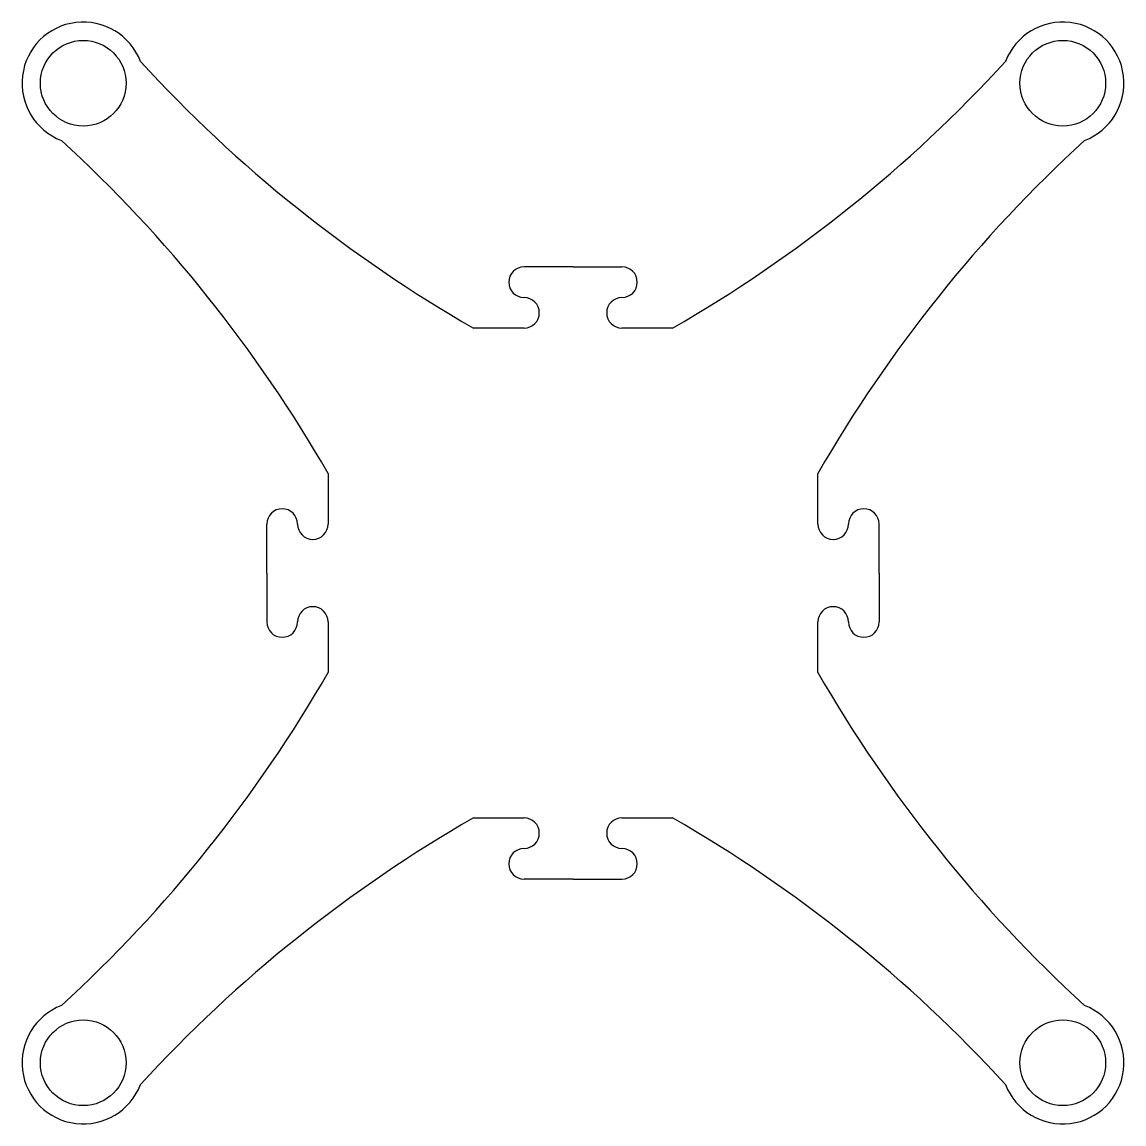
# Model space of a CAD drawing. Header units: millimetres. Extents: x 969.4 to 1059.4, y 778.5 to 868.5.
import ezdxf

# ---------------------------------------------------------------- set-up
doc = ezdxf.new("R2010")
doc.units = ezdxf.units.MM

msp = doc.modelspace()

# ---------------------------------------------------------------- linework, layer by layer
for p, q in [((1014.411, 848.53), (1010.411, 848.53)), ((1014.411, 848.53), (1018.411, 848.53)), ((1010.411, 843.53), (1006.289, 843.53)), ((1022.532, 843.53), (1018.411, 843.53)), ((994.411, 831.652), (994.411, 827.53)), ((1034.411, 827.53), (1034.411, 831.652)), ((989.411, 823.53), (989.411, 827.53)), ((1039.411, 823.53), (1039.411, 827.53)), ((989.411, 823.53), (989.411, 819.53)), ((1039.411, 823.53), (1039.411, 819.53)), ((994.411, 819.53), (994.411, 815.409)), ((1034.411, 815.409), (1034.411, 819.53)), ((1006.289, 803.53), (1010.411, 803.53)), ((1018.411, 803.53), (1022.532, 803.53)), ((1014.411, 798.53), (1010.411, 798.53)), ((1014.411, 798.53), (1018.411, 798.53))]:
    msp.add_line(p, q)
for centre in [(974.411, 863.53), (1054.411, 863.53), (974.411, 783.53), (1054.411, 783.53)]:
    msp.add_circle(centre, 3.5)
at = {"lineweight": -3}
for centre, start, end in [((974.411, 863.53), 20.89515, 249.10485), ((1054.411, 863.53), 290.89515, 159.10485), ((974.411, 783.53), 110.89515, 339.10485), ((1054.411, 783.53), 200.89515, 69.10485)]:
    msp.add_arc(centre, 5, start, end, dxfattribs=at)
for centre, radius, start, end in [((1062.872, 942.085), 113.643, 222.49702, 240.13876), ((965.949, 942.085), 113.643, 299.86124, 317.50298), ((895.856, 775.069), 113.643, 29.86124, 47.50298), ((1132.966, 775.069), 113.643, 132.49702, 150.13876), ((1010.411, 847.28), 1.25, 90, 270), ((1018.411, 847.28), 1.25, 270, 90), ((1010.411, 844.78), 1.25, 270, 90), ((1018.411, 844.78), 1.25, 90, 270), ((990.661, 827.53), 1.25, 0, 180), ((1038.161, 827.53), 1.25, 0, 180), ((993.161, 827.53), 1.25, 180, 0), ((1035.661, 827.53), 1.25, 180, 0), ((993.161, 819.53), 1.25, 0, 180), ((1035.661, 819.53), 1.25, 0, 180), ((990.661, 819.53), 1.25, 180, 0), ((1038.161, 819.53), 1.25, 180, 0), ((895.856, 871.992), 113.643, 312.49702, 330.13876), ((1132.966, 871.992), 113.643, 209.86124, 227.50298), ((1062.872, 704.975), 113.643, 119.86124, 137.50298), ((1010.411, 802.28), 1.25, 270, 90), ((1018.411, 802.28), 1.25, 90, 270), ((965.949, 704.975), 113.643, 42.49702, 60.13876), ((1010.411, 799.78), 1.25, 90, 270), ((1018.411, 799.78), 1.25, 270, 90)]:
    msp.add_arc(centre, radius, start, end)

doc.saveas('drawing.dxf')
